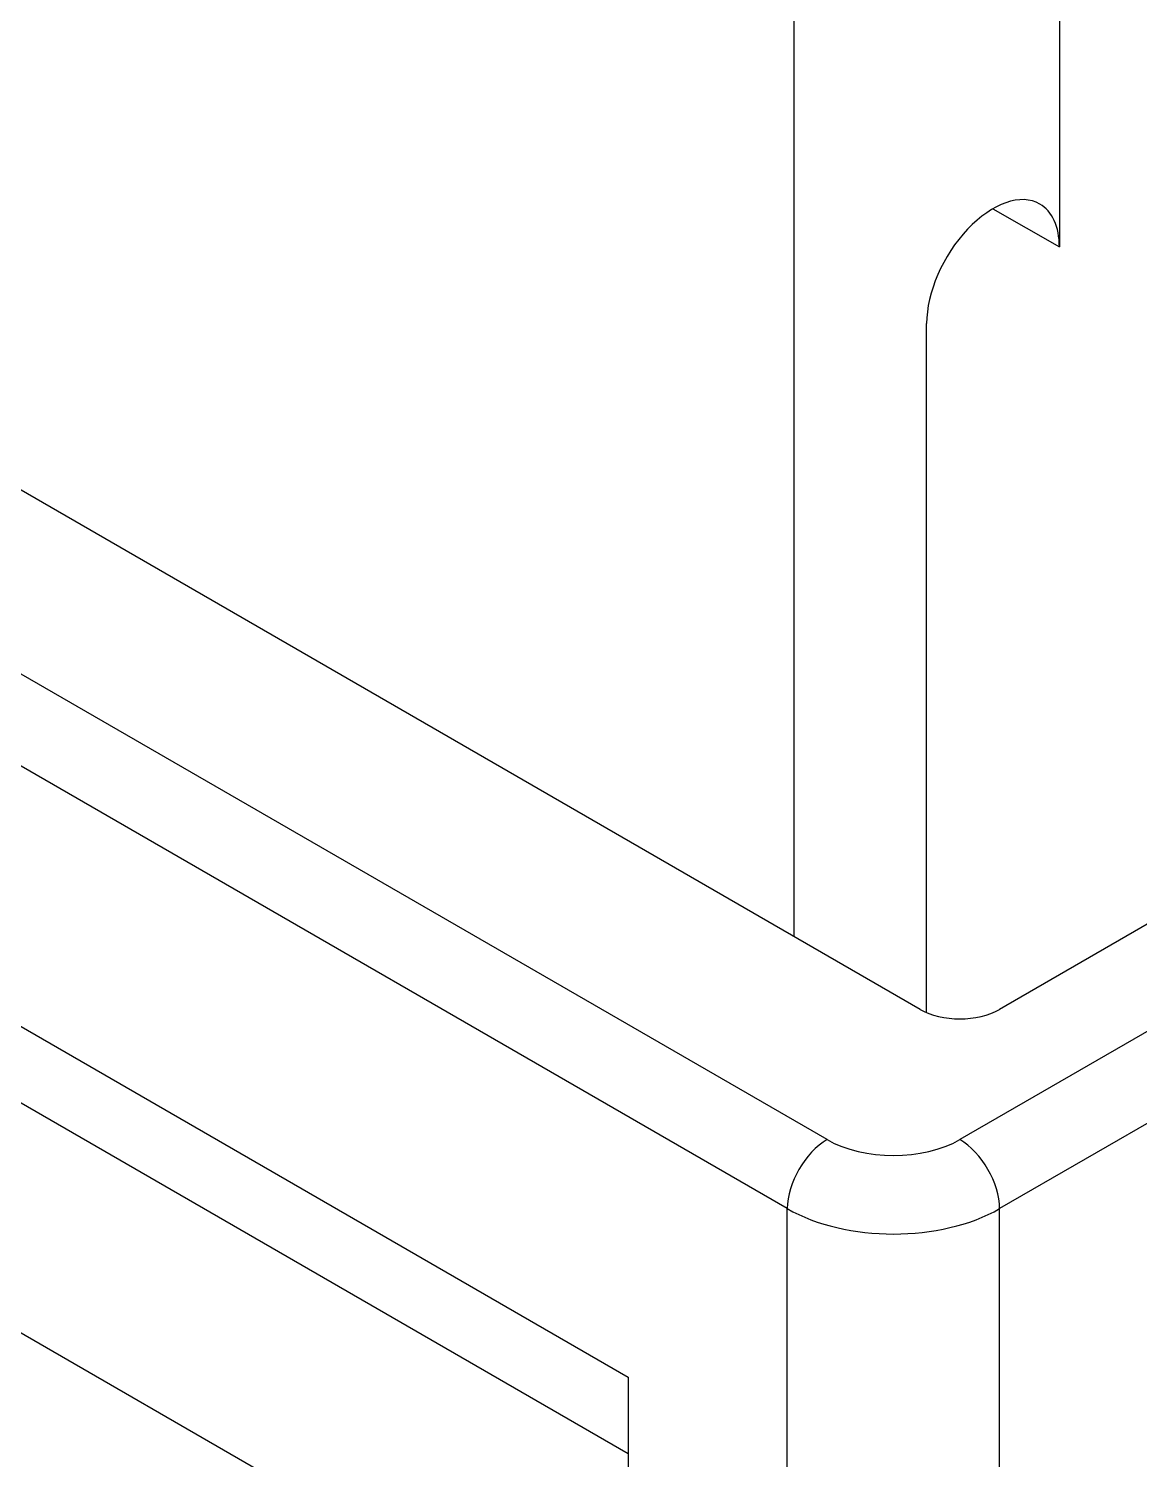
# Model space of a CAD drawing. Header units: millimetres. Extents: x -105 to 105, y -148 to 148.
# Drawn here: x 54.92 to 60.83, y -65.18 to -57.56 of the extents above; entities that cross this region are included whole.
import ezdxf

# ---------------------------------------------------------------- set-up
doc = ezdxf.new("R2010")
doc.units = ezdxf.units.MM
doc.layers.get('0').update_dxf_attribs({"lineweight": 18})

msp = doc.modelspace()

# ---------------------------------------------------------------- linework, layer by layer
at = {"color": 7, "lineweight": 30, "ltscale": 0.153093}
msp.add_line((60.4078, -52.5964), (60.4078, -58.7201), dxfattribs=at)
at = {"color": 7, "lineweight": 30, "ltscale": 0.21433}
msp.add_line((58.9936, -53.8212), (58.9936, -62.3944), dxfattribs=at)
at = {"color": 7, "lineweight": 30, "ltscale": 0.416413}
msp.add_line((74.5146, -55.5154), (60.0896, -63.8437), dxfattribs=at)
at = {"color": 7, "lineweight": 30, "ltscale": 0.293939}
msp.add_line((59.6654, -62.7822), (49.483, -56.9034), dxfattribs=at)
at = {"color": 7, "lineweight": 30, "ltscale": 0.314351}
for p, q in [((59.1704, -63.4762), (48.281, -57.1892)), ((58.9583, -63.8437), (48.0688, -57.5566))]:
    msp.add_line(p, q, dxfattribs=at)
at = {"color": 7, "lineweight": 30, "ltscale": 0.010206}
msp.add_line((60.0543, -58.516), (60.4078, -58.7201), dxfattribs=at)
at = {"color": 7, "lineweight": 30, "ltscale": 0.091783}
msp.add_line((59.7007, -62.7997), (59.7007, -59.1284), dxfattribs=at)
at = {"color": 7, "lineweight": 30, "ltscale": 0.265362}
for p, q in [((48.9174, -59.4346), (58.1098, -64.7418)), ((58.1098, -66.3748), (48.9174, -61.0676))]:
    msp.add_line(p, q, dxfattribs=at)
at = {"color": 7, "lineweight": 30, "ltscale": 0.234743}
msp.add_line((58.1098, -65.1501), (49.978, -60.4552), dxfattribs=at)
at = {"color": 7, "lineweight": 30, "ltscale": 0.034701}
msp.add_line((61.2917, -62.0882), (60.0896, -62.7822), dxfattribs=at)
at = {"color": 7, "lineweight": 30, "ltscale": 0.055114}
msp.add_line((61.7867, -62.374), (59.8775, -63.4762), dxfattribs=at)
at = {"color": 7, "lineweight": 30, "ltscale": 0.157176}
for p, q in [((58.9583, -70.1307), (58.9583, -63.8437)), ((60.0896, -70.1307), (60.0896, -63.8437))]:
    msp.add_line(p, q, dxfattribs=at)
at = {"color": 7, "lineweight": 30, "ltscale": 0.040825}
msp.add_line((58.1098, -64.7418), (58.1098, -66.3748), dxfattribs=at)
at = {"color": 7, "lineweight": 30}
for centre, major_axis, start_param, end_param in [((60.0543, -58.9243), (-0.25, -0.433), 3.141593, 5.497787), ((60.0543, -58.9243), (-0.25, -0.433), 2.356194, 3.141593), ((59.8775, -62.6597), (0.3, 0), 3.926991, 5.497787), ((59.1704, -63.7212), (-0.15, -0.2598), 3.926991, 5.497787), ((59.524, -63.2721), (0.5, 0), 3.926991, 5.497787), ((59.8775, -63.7212), (0.15, -0.2598), 0.785398, 2.356194), ((59.524, -63.5171), (0.8, 0), 3.926991, 5.497787)]:
    msp.add_ellipse(centre, major_axis=major_axis, ratio=0.57735, start_param=start_param, end_param=end_param, dxfattribs=at)

doc.saveas('drawing.dxf')
